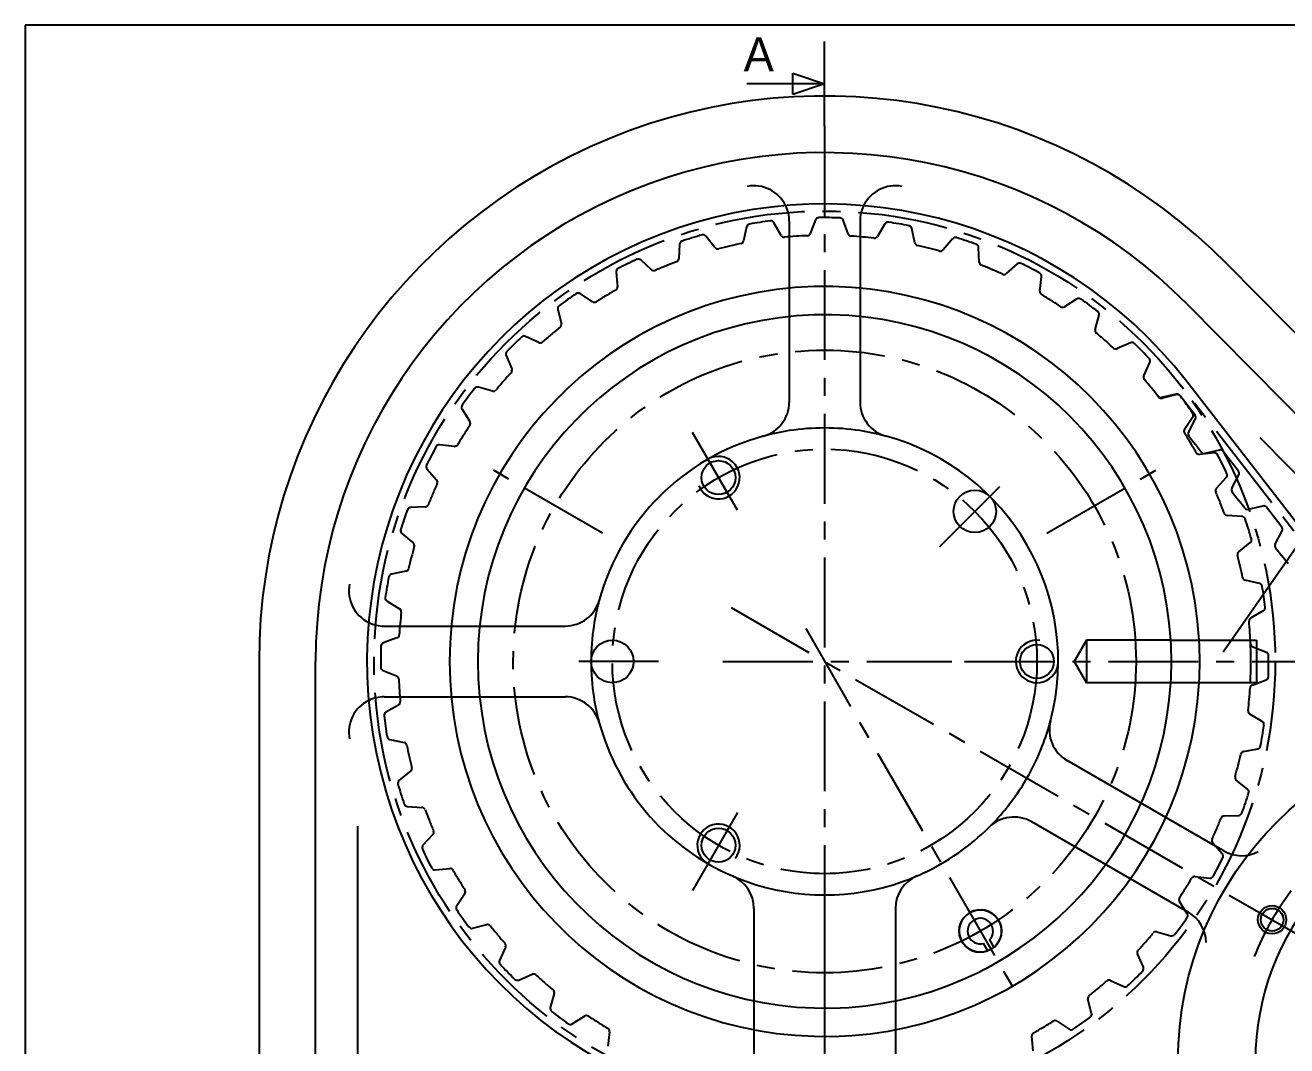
# Model space of a CAD drawing. Header units: millimetres. Extents: x 1 to 584, y 10 to 410.
# Drawn here: x 9.5 to 187.7, y 266.2 to 410.4 of the extents above; entities that cross this region are included whole.
import ezdxf

# ---------------------------------------------------------------- set-up
doc = ezdxf.new("R2010")
doc.units = ezdxf.units.MM
doc.linetypes.add('CENTERX2', pattern=[20.32, 12.7, -2.54, 2.54, -2.54])
for name, color, linetype in [('AXES', 179, 'Continuous'), ('COUPES', 179, 'Continuous'), ('FORMAT', 179, 'Continuous'), ('PIECE32', 179, 'Continuous'), ('PIECE37', 179, 'Continuous'), ('PIECE8', 179, 'Continuous'), ('PIECE_31_', 179, 'Continuous'), ('PIECE_6_', 179, 'Continuous'), ('PIECE_7_', 179, 'Continuous'), ('PIECE_8_', 179, 'Continuous'), ('PIECE_9_', 179, 'Continuous'), ('REP╚RES', 179, 'Continuous')]:
    doc.layers.add(name, color=color, linetype=linetype)
doc.styles.add('SLDTEXTSTYLE0', font='TXT')

msp = doc.modelspace()

# ---------------------------------------------------------------- linework, layer by layer
at = {"layer": 'AXES', "color": 7, "linetype": 'CENTERX2'}
for p, q in [((122.45, 396.14), (122.45, 194.98)), ((109.23, 328.13), (228.82, 259.09)), ((108.07, 320.5), (140.41, 320.5))]:
    msp.add_line(p, q, dxfattribs=at)
at = {"layer": 'AXES', "color": 7}
msp.add_arc((220.31, 264), 40, 142.9466, 158.299, dxfattribs=at)
at = {"layer": 'COUPES', "color": 7}
for p, q in [((122.45, 396.14), (122.45, 408.14)), ((117.95, 400.64), (117.95, 403.64)), ((117.95, 403.64), (122.45, 402.14)), ((122.45, 402.14), (111.45, 402.14)), ((122.45, 402.14), (117.95, 400.64))]:
    msp.add_line(p, q, dxfattribs=at)
at = {"layer": 'FORMAT', "color": 7}
for p, q in [((9.5, 410.42), (9.5, 10.42)), ((583.5, 410.42), (9.5, 410.42))]:
    msp.add_line(p, q, dxfattribs=at)
at = {"layer": 'PIECE32', "color": 7}
for radius in [2, 1.6]:
    msp.add_circle((185.67, 284), radius, dxfattribs=at)
at = {"layer": 'PIECE37', "color": 7}
for p, q in [((171.36, 323.5), (183.45, 323.5)), ((183.45, 323.5), (183.45, 317.5)), ((183.45, 317.5), (171.36, 317.5))]:
    msp.add_line(p, q, dxfattribs=at)
at = {"layer": 'PIECE8', "color": 7}
for p, q in [((117.45, 382.73), (117.45, 357.16)), ((127.45, 382.73), (127.45, 357.16)), ((179.31, 376.66), (255.89, 299.14)), ((173.62, 371.04), (250.19, 293.52)), ((245.94, 289.28), (183.97, 352.12)), ((60.23, 325.5), (85.79, 325.5)), ((42.53, 320.5), (42.53, 52.5)), ((50.53, 67.5), (50.53, 320.5)), ((60.23, 315.5), (85.79, 315.5)), ((177.68, 294.39), (156.7, 306.5)), ((173.39, 285.32), (151.7, 297.84)), ((56.45, 297.24), (56.45, 70.5)), ((178.84, 293.72), (177.68, 294.39)), ((112.45, 285.59), (112.45, 260.9)), ((132.45, 285.59), (132.45, 261.5)), ((173.84, 285.06), (173.39, 285.32))]:
    msp.add_line(p, q, dxfattribs=at)
msp.add_circle((220.31, 264), 47.94, dxfattribs=at)
for centre, radius, start, end in [((122.45, 320.5), 79.92, 44.6459, 180), ((122.45, 320.5), 71.92, 44.6459, 180), ((112.45, 382.73), 5, 26.0985, 100.8393), ((132.45, 382.73), 5, 79.1607, 153.9015), ((112.45, 382.73), 5, 0, 26.0985), ((132.45, 382.73), 5, 153.9015, 180), ((112.45, 357.16), 5, 285.2575, 0), ((132.45, 357.16), 5, 180, 254.7425), ((122.45, 320.5), 33, 98.7147, 105.2575), ((122.45, 320.5), 33, 81.2853, 98.7147), ((122.45, 320.5), 33, 74.7425, 81.2853), ((122.45, 320.5), 33, 105.2575, 164.7425), ((122.45, 320.5), 33, 345.2575, 74.7425), ((60.23, 330.5), 5, 169.1607, 243.9015), ((85.79, 330.5), 5, 270, 344.7425), ((122.45, 320.5), 33, 164.7425, 171.2853), ((60.23, 330.5), 5, 243.9015, 270), ((122.45, 320.5), 33, 171.2853, 188.7147), ((60.23, 310.5), 5, 90, 116.0985), ((85.79, 310.5), 5, 15.2575, 90), ((122.45, 320.5), 33, 188.7147, 195.2575), ((60.23, 310.5), 5, 116.0985, 190.8393), ((122.45, 320.5), 33, 338.7147, 345.2575), ((159.2, 310.83), 5, 165.2575, 240), ((122.45, 320.5), 33, 195.2575, 245.0989), ((122.45, 320.5), 33, 321.2853, 338.7147), ((122.45, 320.5), 33, 314.7425, 321.2853), ((149.2, 293.51), 5, 60, 134.7425), ((122.45, 320.5), 33, 294.9011, 314.7425), ((181.34, 298.05), 5, 240, 298.0338), ((122.45, 320.5), 33, 245.0989, 246.7504), ((122.45, 320.5), 33, 289.4712, 294.9011), ((122.45, 320.5), 33, 246.7504, 250.5288), ((107.45, 285.59), 5, 0, 66.7504), ((122.45, 320.5), 33, 250.5288, 289.4712), ((137.45, 285.59), 5, 113.2496, 180), ((171.34, 280.73), 5, 0.4352, 60)]:
    msp.add_arc(centre, radius, start, end, dxfattribs=at)
at = {"layer": 'PIECE_31_', "color": 7}
msp.add_arc((220.31, 264), 37, 105.6804, 74.3196, dxfattribs=at)
at = {"layer": 'PIECE_6_', "color": 7}
for p, q in [((232.47, 284.13), (173.56, 360.12)), ((169.54, 357.99), (168.66, 359.12)), ((172.12, 358.28), (170.05, 357.81)), ((174.79, 355.31), (172.62, 358.1)), ((173.86, 352.88), (174.84, 354.77)), ((173.91, 352.35), (174.79, 351.22)), ((175.67, 350.09), (174.79, 351.22)), ((178.24, 350.37), (176.17, 349.91)), ((180.91, 347.4), (178.75, 350.19)), ((179.99, 344.98), (180.96, 346.87)), ((180.04, 344.45), (180.92, 343.31)), ((181.8, 342.18), (180.92, 343.31)), ((184.37, 342.47), (182.3, 342)), ((187.04, 339.5), (184.88, 342.29)), ((186.12, 337.08), (187.09, 338.96)), ((186.17, 336.54), (187.05, 335.41)), ((187.92, 334.28), (187.05, 335.41))]:
    msp.add_line(p, q, dxfattribs=at)
at = {"layer": 'PIECE_6_', "color": 7, "linetype": 'CENTERX2'}
msp.add_line((235.41, 278.7), (172.77, 359.51), dxfattribs=at)
at = {"layer": 'PIECE_6_', "color": 7}
for centre, radius, start, end in [((122.45, 320.5), 64.66, 37.7839, 264.8858), ((172.23, 357.79), 0.5, 37.7839, 102.7839), ((169.94, 358.3), 0.5, 217.7839, 282.7839), ((174.39, 355), 0.5, 332.7839, 37.7839), ((174.31, 352.66), 0.5, 152.7839, 217.7839), ((176.06, 350.39), 0.5, 217.7839, 282.7839), ((178.35, 349.89), 0.5, 37.7839, 102.7839), ((180.52, 347.1), 0.5, 332.7839, 37.7839), ((180.44, 344.75), 0.5, 152.7839, 217.7839), ((184.48, 341.98), 0.5, 37.7839, 102.7839), ((182.19, 342.49), 0.5, 217.7839, 282.7839), ((186.64, 339.19), 0.5, 332.7839, 37.7839), ((186.56, 336.85), 0.5, 152.7839, 217.7839)]:
    msp.add_arc(centre, radius, start, end, dxfattribs=at)
at = {"layer": 'PIECE_7_', "color": 7}
for p, q in [((111.43, 381.94), (110.98, 379.93)), ((116.29, 380.71), (115.28, 382.5)), ((121.18, 382.91), (120.42, 380.99)), ((125.78, 380.93), (125.06, 382.86)), ((130.96, 382.34), (129.91, 380.56)), ((135.19, 379.67), (134.79, 381.69)), ((106.94, 379), (105.66, 380.62)), ((140.53, 380.24), (139.21, 378.66)), ((101.96, 379.46), (101.83, 377.4)), ((144.29, 376.95), (144.21, 379)), ((97.98, 375.86), (96.47, 377.25)), ((149.65, 376.68), (148.1, 375.32)), ((92.99, 375.53), (93.18, 373.47)), ((152.85, 372.83), (153.09, 374.88)), ((89.63, 371.35), (87.91, 372.49)), ((158.1, 371.74), (156.36, 370.63)), ((84.74, 370.24), (85.25, 368.24)), ((160.67, 367.43), (161.22, 369.42)), ((82.08, 365.59), (80.2, 366.44)), ((165.68, 365.53), (163.79, 364.71)), ((77.43, 363.73), (78.24, 361.84)), ((167.54, 360.88), (168.4, 362.75)), ((75.52, 358.72), (73.53, 359.27)), ((172.19, 358.21), (170.19, 357.7)), ((71.22, 356.15), (72.32, 354.41)), ((173.3, 353.33), (174.44, 355.05)), ((70.12, 350.9), (68.07, 351.14)), ((177.48, 349.97), (175.43, 349.77)), ((66.27, 347.7), (67.63, 346.15)), ((177.81, 344.97), (179.2, 346.49)), ((66.01, 342.34), (63.95, 342.26)), ((181.41, 341), (179.35, 341.13)), ((62.71, 338.57), (64.3, 337.26)), ((180.96, 336.01), (182.57, 337.29)), ((63.29, 333.24), (61.27, 332.84)), ((183.89, 331.52), (181.88, 331.97)), ((60.62, 329.01), (62.39, 327.96)), ((182.66, 326.67), (184.46, 327.68)), ((62.02, 323.83), (60.09, 323.11)), ((184.86, 321.77), (182.94, 322.53)), ((60.05, 319.23), (61.96, 318.47)), ((182.88, 317.17), (184.81, 317.89)), ((62.24, 314.34), (60.45, 313.32)), ((184.29, 312), (182.51, 313.05)), ((61.02, 309.48), (63.03, 309.03)), ((181.62, 307.76), (183.64, 308.17)), ((63.95, 304.99), (62.34, 303.71)), ((182.2, 302.43), (180.61, 303.74)), ((63.5, 300.01), (65.55, 299.88)), ((178.9, 298.66), (180.96, 298.75)), ((67.1, 296.03), (65.7, 294.52)), ((178.63, 293.3), (177.27, 294.85)), ((67.43, 291.04), (69.48, 291.23)), ((174.79, 290.1), (176.83, 289.86)), ((71.61, 287.67), (70.47, 285.96)), ((173.69, 284.85), (172.58, 286.59)), ((72.71, 282.79), (74.71, 283.3)), ((169.39, 282.29), (171.37, 281.73)), ((77.37, 280.12), (76.51, 278.25)), ((167.48, 277.28), (166.66, 279.17)), ((79.23, 275.47), (81.12, 276.29)), ((162.83, 275.42), (164.7, 274.56)), ((84.24, 273.57), (83.68, 271.58)), ((160.16, 270.76), (159.65, 272.76)), ((86.8, 269.27), (88.54, 270.37)), ((155.28, 269.65), (157, 268.51)), ((92.05, 268.17), (91.81, 266.12)), ((151.92, 265.48), (151.73, 267.53))]:
    msp.add_line(p, q, dxfattribs=at)
at = {"layer": 'PIECE_7_', "color": 7, "linetype": 'CENTERX2'}
msp.add_circle((122.45, 320.5), 63.66, dxfattribs=at)
at = {"layer": 'PIECE_7_', "color": 7}
for centre, radius, start, end in [((122.45, 320.5), 62.73, 88.0271, 90.7444), ((111.92, 381.83), 0.5, 99.7444, 167.3507), ((122.45, 320.5), 62.73, 97.0271, 99.7444), ((114.84, 382.26), 0.5, 29.4208, 97.0271), ((121.64, 382.72), 0.5, 90.7444, 158.3507), ((124.59, 382.69), 0.5, 20.4208, 88.0271), ((131.39, 382.08), 0.5, 81.7444, 149.3507), ((122.45, 320.5), 62.73, 79.0271, 81.7444), ((134.3, 381.59), 0.5, 11.4208, 79.0271), ((102.46, 379.43), 0.5, 108.7444, 176.3507), ((122.45, 320.5), 62.73, 106.0271, 108.7444), ((105.27, 380.31), 0.5, 38.4208, 106.0271), ((110.49, 380.04), 0.5, 281.3576, 347.3507), ((116.72, 380.96), 0.5, 209.4208, 275.4139), ((122.45, 320.5), 60.23, 93.8858, 95.4139), ((122.45, 320.5), 60.23, 92.3576, 93.8858), ((119.95, 381.17), 0.5, 272.3576, 338.3507), ((126.25, 381.11), 0.5, 200.4208, 266.4139), ((122.45, 320.5), 60.23, 84.8858, 86.4139), ((122.45, 320.5), 60.23, 83.3576, 84.8858), ((129.48, 380.82), 0.5, 263.3576, 329.3507), ((135.68, 379.77), 0.5, 191.4208, 257.4139), ((140.91, 379.93), 0.5, 72.7444, 140.3507), ((122.45, 320.5), 62.73, 70.0271, 72.7444), ((107.34, 379.31), 0.5, 218.4208, 284.4139), ((122.45, 320.5), 60.23, 102.8858, 104.4139), ((122.45, 320.5), 60.23, 101.3576, 102.8858), ((122.45, 320.5), 60.23, 75.8858, 77.4139), ((122.45, 320.5), 60.23, 74.3576, 75.8858), ((138.83, 378.98), 0.5, 254.3576, 320.3507), ((143.71, 378.98), 0.5, 2.4208, 70.0271), ((122.45, 320.5), 62.73, 115.0271, 117.7444), ((96.13, 376.88), 0.5, 47.4208, 115.0271), ((122.45, 320.5), 60.23, 111.8858, 113.4139), ((122.45, 320.5), 60.23, 110.3576, 111.8858), ((101.33, 377.43), 0.5, 290.3576, 356.3507), ((144.79, 376.97), 0.5, 182.4208, 248.4139), ((122.45, 320.5), 60.23, 66.8858, 68.4139), ((149.98, 376.31), 0.5, 63.7444, 131.3507), ((122.45, 320.5), 62.73, 61.0271, 63.7444), ((93.48, 375.57), 0.5, 117.7444, 185.3507), ((98.32, 376.23), 0.5, 227.4208, 293.4139), ((122.45, 320.5), 60.23, 65.3576, 66.8858), ((147.77, 375.7), 0.5, 245.3576, 311.3507), ((152.59, 374.94), 0.5, 353.4208, 61.0271), ((122.45, 320.5), 53, 3.2449, 356.7551), ((87.63, 372.07), 0.5, 56.4208, 124.0271), ((122.45, 320.5), 60.22, 119.3576, 120.8858), ((92.68, 373.43), 0.5, 299.3576, 5.3507), ((153.35, 372.78), 0.5, 173.4208, 239.4139), ((85.23, 370.36), 0.5, 126.7444, 194.3507), ((122.45, 320.5), 62.73, 124.0271, 126.7444), ((89.9, 371.77), 0.5, 236.4208, 302.4139), ((122.45, 320.5), 60.23, 120.8858, 122.4139), ((122.45, 320.5), 60.23, 57.8858, 59.4139), ((122.45, 320.5), 60.23, 56.3576, 57.8858), ((158.37, 371.31), 0.5, 54.7444, 122.3507), ((122.45, 320.5), 62.73, 52.0271, 54.7444), ((156.09, 371.06), 0.5, 236.3576, 302.3507), ((160.74, 369.55), 0.5, 344.4208, 52.0271), ((122.45, 320.5), 60.23, 128.3576, 129.8858), ((84.77, 368.12), 0.5, 308.3576, 14.3507), ((161.15, 367.3), 0.5, 164.4208, 230.4139), ((122.45, 320.5), 62.73, 133.0271, 135.7444), ((79.99, 365.99), 0.5, 65.4208, 133.0271), ((82.28, 366.04), 0.5, 245.4208, 311.4139), ((122.45, 320.5), 60.23, 129.8858, 131.4139), ((122.45, 320.5), 60.23, 48.8858, 50.4139), ((122.45, 320.5), 60.23, 47.3576, 48.8858), ((165.88, 365.07), 0.5, 45.7444, 113.3507), ((122.45, 320.5), 62.73, 43.0271, 45.7444), ((77.88, 363.93), 0.5, 135.7444, 203.3507), ((163.59, 365.17), 0.5, 227.3576, 293.3507), ((77.78, 361.64), 0.5, 317.3576, 23.3507), ((167.94, 362.96), 0.5, 335.4208, 43.0271), ((122.45, 320.5), 60.23, 138.8858, 140.4139), ((122.45, 320.5), 60.23, 137.3576, 138.8858), ((167.99, 360.67), 0.5, 155.4208, 221.4139), ((122.45, 320.5), 60.23, 39.8858, 41.4139), ((122.45, 320.5), 62.73, 142.0271, 144.7444), ((73.4, 358.79), 0.5, 74.4208, 142.0271), ((75.65, 359.2), 0.5, 254.4208, 320.4139), ((122.45, 320.5), 60.23, 38.3576, 39.8858), ((71.64, 356.42), 0.5, 144.7444, 212.3507), ((170.07, 358.19), 0.5, 218.3576, 284.3507), ((172.31, 357.73), 0.5, 36.7444, 104.3507), ((122.45, 320.5), 62.73, 34.0271, 36.7444), ((174.02, 355.32), 0.5, 326.4208, 34.0271), ((122.45, 320.5), 60.22, 146.3576, 147.8858), ((71.9, 354.14), 0.5, 326.3576, 32.3507), ((173.72, 353.05), 0.5, 146.4208, 212.4139), ((68.01, 350.64), 0.5, 83.4208, 151.0271), ((70.18, 351.4), 0.5, 263.4208, 329.4139), ((122.45, 320.5), 60.23, 147.8858, 149.4139), ((122.45, 320.5), 60.23, 30.8858, 32.4139), ((122.45, 320.5), 60.23, 29.3576, 30.8858), ((122.45, 320.5), 62.73, 151.0271, 153.7444), ((175.38, 350.27), 0.5, 209.3576, 275.3507), ((177.52, 349.47), 0.5, 27.7444, 95.3507), ((122.45, 320.5), 62.73, 25.0271, 27.7444), ((66.65, 348.03), 0.5, 153.7444, 221.3507), ((67.26, 345.82), 0.5, 335.3576, 41.3507), ((178.83, 346.83), 0.5, 317.4208, 25.0271), ((122.45, 320.5), 60.23, 156.8858, 158.4139), ((122.45, 320.5), 60.23, 155.3576, 156.8858), ((178.18, 344.63), 0.5, 137.4208, 203.4139), ((122.45, 320.5), 60.23, 21.8858, 23.4139), ((63.97, 341.76), 0.5, 92.4208, 160.0271), ((65.99, 342.84), 0.5, 272.4208, 338.4139), ((122.45, 320.5), 60.23, 20.3576, 21.8858), ((122.45, 320.5), 62.73, 160.0271, 162.7444), ((179.38, 341.63), 0.5, 200.3576, 266.3507), ((181.38, 340.5), 0.5, 18.7444, 86.3507), ((122.45, 320.5), 62.73, 16.0271, 18.7444), ((63.03, 338.96), 0.5, 162.7444, 230.3507), ((63.98, 336.87), 0.5, 344.3576, 50.3507), ((182.26, 337.68), 0.5, 308.4208, 16.0271), ((122.45, 320.5), 60.23, 165.8858, 167.4139), ((122.45, 320.5), 60.22, 164.3576, 165.8858), ((181.27, 335.62), 0.5, 128.4208, 194.4139), ((122.45, 320.5), 60.23, 12.8858, 14.4139), ((63.19, 333.73), 0.5, 281.4208, 347.4139), ((122.45, 320.5), 60.23, 11.3576, 12.8858), ((122.45, 320.5), 62.73, 169.0271, 171.7444), ((61.37, 332.35), 0.5, 101.4208, 169.0271), ((181.99, 332.46), 0.5, 191.3576, 257.3507), ((183.78, 331.03), 0.5, 9.7444, 77.3507), ((122.45, 320.5), 62.73, 7.0271, 9.7444), ((60.87, 329.44), 0.5, 171.7444, 239.3507), ((184.21, 328.11), 0.5, 299.4208, 7.0271), ((62.14, 327.53), 0.5, 353.3576, 59.3507), ((122.45, 320.5), 60.22, 173.3576, 174.8858), ((182.91, 326.23), 0.5, 119.4208, 185.4139), ((122.45, 320.5), 60.23, 174.8858, 176.4139), ((122.45, 320.5), 60.23, 3.8858, 5.4139), ((122.45, 320.5), 60.23, 2.3576, 3.8858), ((122.45, 320.5), 62.73, 178.0271, 180.7444), ((60.26, 322.64), 0.5, 110.4208, 178.0271), ((61.85, 324.3), 0.5, 290.4208, 356.4139), ((122.45, 320.5), 53, 356.7551, 3.2449), ((122.45, 320.5), 60.23, 357.1447, 2.8553), ((183.13, 323), 0.5, 182.3576, 248.3507), ((184.67, 321.31), 0.5, 0.7444, 68.3507), ((122.45, 320.5), 62.73, 358.0271, 0.7444), ((60.23, 319.69), 0.5, 180.7444, 248.3507), ((61.78, 318), 0.5, 2.3576, 68.3507), ((122.45, 320.5), 60.22, 182.3576, 183.8858), ((184.64, 318.36), 0.5, 290.4208, 358.0271), ((122.45, 320.5), 60.23, 183.8858, 185.4139), ((122.45, 320.5), 60.23, 354.8858, 356.4139), ((183.06, 316.7), 0.5, 110.4208, 176.4139), ((62, 314.77), 0.5, 299.4208, 5.4139), ((122.45, 320.5), 60.23, 353.3576, 354.8858), ((60.69, 312.89), 0.5, 119.4208, 187.0271), ((122.45, 320.5), 62.73, 187.0271, 189.7444), ((182.77, 313.48), 0.5, 173.3576, 239.3507), ((184.03, 311.57), 0.5, 351.7444, 59.3507), ((122.45, 320.5), 62.73, 349.0271, 351.7444), ((61.13, 309.97), 0.5, 189.7444, 257.3507), ((62.92, 308.54), 0.5, 11.3576, 77.3507), ((122.45, 320.5), 60.22, 191.3576, 192.8858), ((183.54, 308.66), 0.5, 281.4208, 349.0271), ((122.45, 320.5), 60.23, 192.8858, 194.4139), ((122.45, 320.5), 60.23, 345.8858, 347.4139), ((181.72, 307.27), 0.5, 101.4208, 167.4139), ((63.64, 305.39), 0.5, 308.4208, 14.4139), ((122.45, 320.5), 60.23, 344.3576, 345.8858), ((62.65, 303.32), 0.5, 128.4208, 196.0271), ((122.45, 320.5), 62.73, 196.0271, 198.7444), ((180.93, 304.13), 0.5, 164.3576, 230.3507), ((122.45, 320.5), 62.73, 340.0271, 342.7444), ((181.88, 302.04), 0.5, 342.7444, 50.3507), ((63.53, 300.51), 0.5, 198.7444, 266.3507), ((65.52, 299.38), 0.5, 20.3576, 86.3507), ((122.45, 320.5), 60.22, 200.3576, 201.8858), ((122.45, 320.5), 60.22, 201.8858, 203.4139), ((122.45, 320.5), 60.23, 336.8858, 338.4139), ((178.92, 298.16), 0.5, 92.4208, 158.4139), ((180.93, 299.25), 0.5, 272.4208, 340.0271), ((66.73, 296.37), 0.5, 317.4208, 23.4139), ((122.45, 320.5), 60.23, 335.3576, 336.8858), ((66.07, 294.18), 0.5, 137.4208, 205.0271), ((177.65, 295.18), 0.5, 155.3576, 221.3507), ((122.45, 320.5), 62.73, 205.0271, 207.7444), ((122.45, 320.5), 62.73, 331.0271, 333.7444), ((178.26, 292.97), 0.5, 333.7444, 41.3507), ((67.38, 291.53), 0.5, 207.7444, 275.3507), ((69.53, 290.73), 0.5, 29.3576, 95.3507), ((122.45, 320.5), 60.22, 209.3576, 210.8858), ((122.45, 320.5), 60.22, 210.8858, 212.4139), ((122.45, 320.5), 60.23, 327.8858, 329.4139), ((174.73, 289.6), 0.5, 83.4208, 149.4139), ((176.89, 290.36), 0.5, 263.4208, 331.0271), ((71.19, 287.95), 0.5, 326.4208, 32.4139), ((173.01, 286.86), 0.5, 146.3576, 212.3507), ((122.45, 320.5), 60.23, 326.3576, 327.8858), ((70.88, 285.68), 0.5, 146.4208, 214.0271), ((122.45, 320.5), 62.73, 214.0271, 216.7444), ((122.45, 320.5), 62.73, 322.0271, 324.7444), ((173.26, 284.58), 0.5, 324.7444, 32.3507), ((72.59, 283.28), 0.5, 216.7444, 284.3507), ((74.83, 282.82), 0.5, 38.3576, 104.3507), ((122.45, 320.5), 60.22, 218.3576, 219.8858), ((122.45, 320.5), 60.23, 219.8858, 221.4139), ((122.45, 320.5), 60.23, 318.8858, 320.4139), ((169.25, 281.81), 0.5, 74.4208, 140.4139), ((171.5, 282.22), 0.5, 254.4208, 322.0271), ((76.91, 280.33), 0.5, 335.4208, 41.4139), ((122.45, 320.5), 60.23, 317.3576, 318.8858), ((76.96, 278.04), 0.5, 155.4208, 223.0271), ((167.12, 279.37), 0.5, 137.3576, 203.3507), ((122.45, 320.5), 62.73, 223.0271, 225.7444), ((81.32, 275.83), 0.5, 47.3576, 113.3507), ((122.45, 320.5), 62.73, 313.0271, 315.7444), ((167.02, 277.08), 0.5, 315.7444, 23.3507), ((79.03, 275.93), 0.5, 225.7444, 293.3507), ((122.45, 320.5), 60.22, 227.3576, 228.8858), ((122.45, 320.5), 60.23, 228.8858, 230.4139), ((122.45, 320.5), 60.23, 309.8858, 311.4139), ((162.62, 274.96), 0.5, 65.4208, 131.4139), ((164.91, 275.01), 0.5, 245.4208, 313.0271), ((83.76, 273.7), 0.5, 344.4208, 50.4139), ((160.14, 272.88), 0.5, 128.3576, 194.3507), ((122.45, 320.5), 60.23, 308.3576, 309.8858), ((84.17, 271.45), 0.5, 164.4208, 232.0271), ((122.45, 320.5), 62.73, 232.0271, 234.7444), ((86.53, 269.69), 0.5, 234.7444, 302.3507), ((88.81, 269.95), 0.5, 56.3576, 122.3507), ((122.45, 320.5), 60.22, 236.3576, 237.8858), ((122.45, 320.5), 60.23, 237.8858, 239.4139), ((122.45, 320.5), 60.23, 300.8858, 302.4139), ((155, 269.24), 0.5, 56.4208, 122.4139), ((122.45, 320.5), 62.73, 304.0271, 306.7444), ((159.68, 270.64), 0.5, 306.7444, 14.3507), ((91.55, 268.23), 0.5, 353.4208, 59.4139), ((152.22, 267.57), 0.5, 119.3576, 185.3507), ((122.45, 320.5), 60.22, 299.3576, 300.8858), ((157.27, 268.93), 0.5, 236.4208, 304.0271)]:
    msp.add_arc(centre, radius, start, end, dxfattribs=at)
at = {"layer": 'PIECE_8_', "color": 7}
for p, q in [((145.5, 279.58), (144.88, 280.65)), ((145.75, 281.15), (146.36, 280.08))]:
    msp.add_line(p, q, dxfattribs=at)
for radius, start, end in [(3, 309.5941, 290.4059), (1.8, 316.1276, 283.8724)]:
    msp.add_arc((144.45, 282.4), radius, start, end, dxfattribs=at)
at = {"layer": 'PIECE_9_', "color": 7, "linetype": 'CENTERX2'}
for p, q in [((110.12, 341.86), (103.18, 353.89)), ((91.05, 338.63), (75.46, 347.63)), ((153.86, 338.63), (169.44, 347.63)), ((147.14, 345.19), (138.66, 336.71)), ((119.77, 325.14), (149.67, 273.35)), ((98.99, 320.5), (87.73, 320.5)), ((142.22, 320.5), (191.2, 320.5)), ((110.12, 299.14), (103.18, 287.11)), ((122.45, 284.24), (122.45, 266.24))]:
    msp.add_line(p, q, dxfattribs=at)
at = {"layer": 'PIECE_9_', "color": 7}
for p, q in [((159.45, 323.5), (157.72, 320.5)), ((171.36, 323.5), (159.45, 323.5)), ((159.45, 323.5), (159.45, 317.5)), ((157.72, 320.5), (159.45, 317.5)), ((171.36, 317.5), (159.45, 317.5))]:
    msp.add_line(p, q, dxfattribs=at)
at = {"layer": 'PIECE_9_', "color": 7, "linetype": 'CENTERX2'}
for radius in [44, 30]:
    msp.add_circle((122.45, 320.5), radius, dxfattribs=at)
at = {"layer": 'PIECE_9_', "color": 7}
for centre, radius in [((107.45, 346.48), 2.4), ((143.67, 341.71), 3), ((92.45, 320.5), 3), ((152.45, 320.5), 2.4), ((107.45, 294.52), 2.4), ((144.45, 282.4), 3)]:
    msp.add_circle(centre, radius, dxfattribs=at)
for centre, radius, start, end in [((122.45, 320.5), 49, 3.5101, 356.4899), ((107.45, 346.48), 3, 202.5, 127.5), ((152.45, 320.5), 3, 82.5, 7.5), ((122.45, 320.5), 49, 356.4899, 3.5101), ((107.45, 294.52), 3, 322.5, 247.5)]:
    msp.add_arc(centre, radius, start, end, dxfattribs=at)
at = {"layer": 'REP╚RES', "color": 7}
msp.add_line((178.74, 321.86), (226.5, 390.42), dxfattribs=at)

# ---------------------------------------------------------------- texts
at = {"layer": 'COUPES', "color": 7, "insert": (111, 408.7), "char_height": 4.8, "attachment_point": 1, "style": 'SLDTEXTSTYLE0'}
msp.add_mtext('A', dxfattribs=at)

doc.saveas('drawing.dxf')
